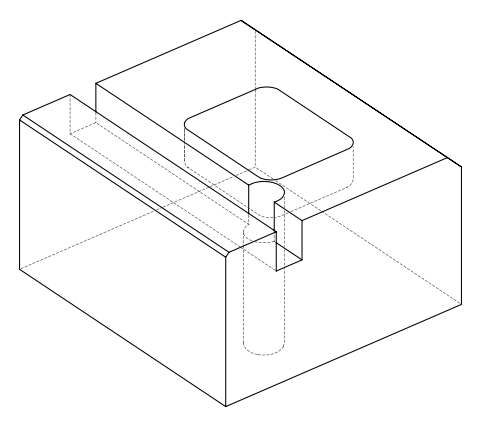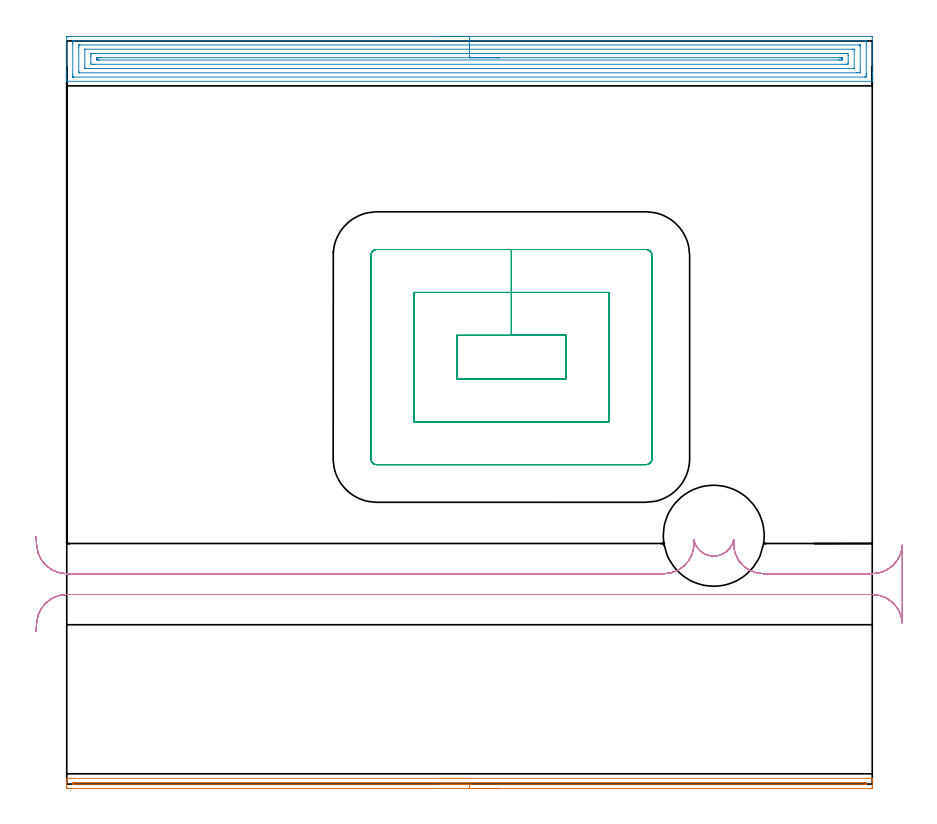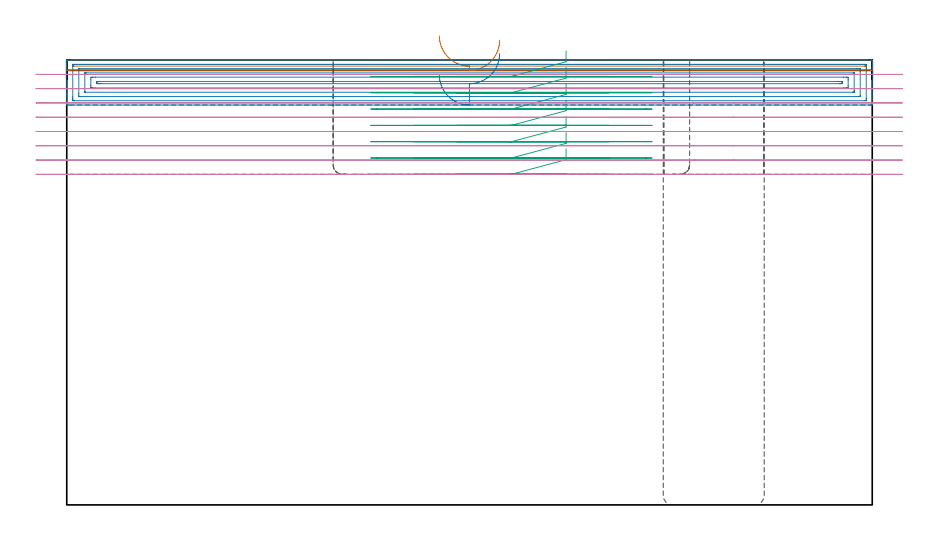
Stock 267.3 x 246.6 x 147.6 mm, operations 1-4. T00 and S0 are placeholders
(PLAN: 5 operations, 3 tool changes, 47.9 min)
(1 AREA_MILL | FG_CHAMFER_SURFACE | UGT0205_001 | 4.42 min | 1550 mm3)
(2 AREA_MILL_1 | FG_CHAMFER_SURFACE_1 | UGT0205_001 | 13.05 min | 29717 mm3)
(3 MILL_RECTANGULAR_POCKET | POCKET_RECTANGULAR_STRAIGHT | NXT0201_007 | Follow Part, ap 6.25, ae 75% | 10.36 min | 424486 mm3)
(4 MILL_RECTANGULAR_SLOT | SLOT_RECTANGULAR | UGT0201_094 | Follow Part, ap 5, ae 75% | 10.47 min | 284742 mm3)
(5 MILL_THROUGH_HOLE_FROM_SOLID_MATERIAL | STEP1HOLE | NXT0201_007 | Circular | 9.66 min | 104097 mm3)
(TOOL UGT0205_001 | Chamfer Mill 20 x 3 x 45 deg. | D20 FL50 Z2)
(TOOL NXT0201_007 | ENDMILL 25mm [R216.25-25050GCK54P 1620] | D25 R3 FL54 Z5)
(TOOL UGT0201_094 | End mill 20 mm | D20 FL38 Z4)
(OP 1 AREA_MILL)
G17 G21 G94 G90
T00 M6
G54
G17 G0 G90 X143.65 Y-1.5 S1061 M3
G43 Z157.6 H0
Z154.2
G94 G1 X143.612 Z153.328 F250.
X143.498 Z152.463
X143.309 Z151.612
X143.047 Z150.78
X142.713 Z149.974
X142.31 Z149.2
X141.841 Z148.464
X141.31 Z147.772
X140.721 Z147.129
X140.078 Z146.54
X139.386 Z146.008
X138.65 Z145.54
X137.876 Z145.137
X137.07 Z144.803
X136.238 Z144.541
X135.386 Z144.352
X134.522 Z144.238
X133.65 Z144.2
X0.611
X0.223 Y-1.496 Z144.201
X0.01 Y-1.491 Z144.204
X0. Y-1.115 Z144.579
Y-0.562 Z145.135
Y-0.238 Z145.458
Y0.315 Z146.011
Y0.638 Z146.333
Y1.286 Z146.985
Y1.616 Z147.315
X0.002 Y1.76 Z147.452
X0.01 Y1.898 Z147.588
X0.165 Y1.9 Z147.6
X267.135
X267.29 Y1.898 Z147.588
X267.298 Y1.76 Z147.452
X267.3 Y1.616 Z147.315
Y1.286 Z146.985
Y0.638 Z146.333
Y-0.562 Z145.134
X267.295 Y-1.115 Z144.579
X267.29 Y-1.491 Z144.204
X267.076 Y-1.496 Z144.201
X266.689 Y-1.5 Z144.2
X133.65
Y-0.086 Z145.614
X2.397 Y-0.085 Z145.615
X2.24 Y-0.084 Z145.616
X2.047 Y-0.079 Z145.621
X2.009 Y-0.077 Z145.623
X2.005 Y-0.05 Z145.65
X2.003 Y-0.02 Z145.68
X2.002 Y0.149 Z145.849
X2.01 Y0.461 Z146.161
X2.022 Y0.48 Z146.18
X2.036 Y0.482 Z146.182
X2.077 Y0.484 Z146.184
X2.161 Y0.485 Z146.185
X2.328 Y0.486 Z146.186
X264.903 Y0.485 Z146.185
X265.06 Y0.484 Z146.184
X265.252 Y0.479 Z146.179
X265.291 Y0.477 Z146.177
X265.295 Y0.45 Z146.15
X265.297 Y0.42 Z146.12
X265.299 Y0.249 Z145.949
X265.296 Y0.005 Z145.705
X265.293 Y-0.059 Z145.641
X265.29 Y-0.077 Z145.623
X265.265 Y-0.08 Z145.62
X265.194 Y-0.082 Z145.618
X264.903 Y-0.085 Z145.615
X264.747 Y-0.086 Z145.614
X133.65
X132.778 Z145.652
X131.913 Z145.766
X131.062 Z145.955
X130.23 Z146.217
X129.424 Z146.551
X128.65 Z146.954
X127.914 Z147.423
X127.222 Z147.954
X126.579 Z148.543
X125.99 Z149.186
X125.458 Z149.878
X124.99 Z150.614
X124.587 Z151.388
X124.253 Z152.194
X123.991 Z153.026
X123.802 Z153.878
X123.688 Z154.743
X123.65 Z155.614
G0 Z157.6
M5
M2
(OP 2 AREA_MILL_1)
G17 G21 G94 G90
T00 M6
G54
G17 G0 G90 X123.65 Y248.1 S1061 M3
G43 Z157.6 H0
Z142.7
G94 G1 X123.688 Z141.828 F250.
X123.802 Z140.964
X123.991 Z140.112
X124.253 Z139.28
X124.587 Z138.474
X124.99 Z137.7
X125.458 Z136.964
X125.99 Z136.272
X126.579 Z135.629
X127.222 Z135.04
X127.914 Z134.509
X128.65 Z134.04
X129.424 Z133.637
X130.23 Z133.303
X131.062 Z133.041
X131.913 Z132.852
X132.778 Z132.738
X133.65 Z132.7
X266.689
X267.162 Y248.095 Z132.703
X267.29 Y248.092 Z132.706
X267.3 Y247.959 Z132.838
Y236.255 Z144.539
Y235.701 Z145.096
Y235.376 Z145.42
Y234.821 Z145.975
Y234.497 Z146.298
X267.299 Y233.508 Z147.292
X267.29 Y233.206 Z147.593
X267.135 Y233.2 Z147.6
X0.165
X0.01 Y233.206 Z147.593
X0. Y233.509 Z147.291
Y233.847 Z146.952
Y234.497 Z146.298
Y235.7 Z145.096
Y236.255 Z144.539
Y244.467 Z136.33
Y247.682 Z133.115
X0.003 Y247.962 Z132.835
X0.01 Y248.092 Z132.706
X0.142 Y248.099 Z132.699
X0.611 Y248.1 Z132.7
X133.65
Y246.686 Z134.114
X264.903 Y246.685 Z134.115
X265.023
X265.261 Y246.68 Z134.12
X265.285 Y246.679 Z134.121
X265.29 Y246.665 Z134.135
X265.296 Y246.635 Z134.165
X265.298 Y246.605 Z134.195
X265.3 Y246.412 Z134.388
Y245.924 Z134.876
Y235.864 Z144.936
X265.298 Y235.376 Z145.424
X265.294 Y234.991 Z145.809
X265.28 Y234.621 Z146.179
X264.903 Y234.616 Z146.184
X264.783 Y234.615 Z146.185
X2.397
X2.277
X2.039 Y234.62 Z146.18
X2.015 Y234.621 Z146.179
X2.01 Y234.635 Z146.165
X2.004 Y234.665 Z146.135
X2.002 Y234.695 Z146.105
X2. Y234.887 Z145.913
Y235.376 Z145.424
Y245.436 Z135.364
X2.002 Y245.924 Z134.876
X2.006 Y246.309 Z134.491
X2.02 Y246.679 Z134.121
X2.397 Y246.684 Z134.116
X2.517 Y246.685 Z134.115
X133.65 Y246.686 Z134.114
Y245.272 Z135.528
X262.888 Y245.271 Z135.529
X263.117 Y245.269 Z135.531
X263.231 Y245.267 Z135.533
X263.281 Y245.265 Z135.535
X263.292 Y245.217 Z135.583
X263.297 Y245.045 Z135.755
X263.299 Y244.866 Z135.934
X263.3 Y236.954 Z143.846
X263.295 Y236.255 Z144.545
X263.292 Y236.083 Z144.717
X263.281 Y236.035 Z144.765
X263.231 Y236.033 Z144.767
X263.117 Y236.031 Z144.769
X262.454 Y236.029 Z144.771
X262.224
X4.183
X4.106 Y236.03 Z144.77
X4.046 Y236.033 Z144.767
X4.014 Y236.035 Z144.765
X4.01 Y236.075 Z144.725
X4.004 Y236.255 Z144.545
X4.001 Y236.434 Z144.366
X4. Y244.346 Z136.454
X4.005 Y245.045 Z135.755
X4.008 Y245.217 Z135.583
X4.019 Y245.265 Z135.535
X4.068 Y245.267 Z135.533
X4.183 Y245.269 Z135.531
X4.412 Y245.271 Z135.529
X133.65 Y245.272 Z135.528
Y243.857 Z136.943
X260.753
X261.168 Y243.855 Z136.945
X261.255 Y243.853 Z136.947
X261.287 Y243.851 Z136.949
X261.291 Y243.81 Z136.99
X261.295 Y243.712 Z137.088
X261.3 Y243.318 Z137.482
X261.299 Y237.589 Z143.211
X261.297 Y237.483 Z143.317
X261.294 Y237.457 Z143.343
X261.29 Y237.45 Z143.35
X261.279 Y237.448 Z143.352
X261.211 Y237.445 Z143.355
X261.017 Y237.443 Z143.357
X6.547
X6.132 Y237.445 Z143.355
X6.045 Y237.448 Z143.352
X6.013 Y237.449 Z143.351
X6.009 Y237.49 Z143.31
X6.005 Y237.588 Z143.212
X6. Y237.982 Z142.818
X6.001 Y243.711 Z137.089
X6.003 Y243.817 Z136.983
X6.006 Y243.843 Z136.957
X6.01 Y243.85 Z136.95
X6.02 Y243.852 Z136.948
X6.089 Y243.855 Z136.945
X6.283 Y243.857 Z136.943
X133.65
Y242.443 Z138.357
X257.724
X258.618 Y242.442 Z138.358
X258.653 Y242.441 Z138.359
X259.29 Y242.408 Z138.392
X259.299 Y241.772 Z139.028
Y239.771 Z141.029
X259.297 Y239.137 Z141.663
X259.29 Y238.892 Z141.908
X258.686 Y238.859 Z141.941
X258.653 Y238.858 Z141.942
X257.795 Y238.857 Z141.943
X9.576
X8.682 Y238.858 Z141.942
X8.647 Y238.859 Z141.941
X8.01 Y238.892 Z141.908
X8.001 Y239.528 Z141.272
X8. Y241.529 Z139.271
X8.003 Y242.163 Z138.637
X8.01 Y242.408 Z138.392
X8.614 Y242.441 Z138.359
X8.647 Y242.442 Z138.358
X9.505 Y242.443 Z138.357
X133.65
Y241.029 Z139.771
X256.482
X256.867 Y241.026 Z139.774
X257.251 Y241.022 Z139.778
X257.29 Y241.02 Z139.78
X257.294 Y240.981 Z139.819
X257.298 Y240.906 Z139.894
X257.3 Y240.792 Z140.008
Y240.65 Z140.15
X257.297 Y240.437 Z140.363
X257.294 Y240.331 Z140.469
X257.29 Y240.283 Z140.517
X257.245 Y240.278 Z140.522
X256.867 Y240.274 Z140.526
X256.359 Y240.271 Z140.529
X255.974
X10.817 Y240.272 Z140.528
X10.433 Y240.274 Z140.526
X10.049 Y240.278 Z140.522
X10.01 Y240.28 Z140.52
X10.006 Y240.319 Z140.481
X10.002 Y240.394 Z140.406
X10. Y240.508 Z140.292
Y240.65 Z140.15
X10.002 Y240.863 Z139.937
X10.006 Y240.969 Z139.831
X10.01 Y241.017 Z139.783
X10.055 Y241.023 Z139.777
X10.433 Y241.026 Z139.774
X10.941 Y241.029 Z139.771
X11.326
X133.65
X134.522 Z139.809
X135.386 Z139.923
X136.238 Z140.112
X137.07 Z140.374
X137.876 Z140.708
X138.65 Z141.111
X139.386 Z141.58
X140.078 Z142.111
X140.721 Z142.7
X141.31 Z143.343
X141.841 Z144.035
X142.31 Z144.771
X142.713 Z145.545
X143.047 Z146.351
X143.309 Z147.183
X143.498 Z148.035
X143.612 Z148.9
X143.65 Z149.771
G0 Z157.6
M5
M2
(OP 3 MILL_RECTANGULAR_POCKET)
G17 G21 G94 G90
T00 M6
G54
G17 G0 G90 X165.7 Y135.648 S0 M3
G43 Z157.6 H1
Z150.6
G94 G1 Y148.9 Z147.049 F250.
X147.55 Z142.186
X129.4 F500.
Y134.5
X165.7
Y148.9
X147.55
Y163.15
X115.15
Y120.25
X179.95
Y163.15
X147.55
Y177.4
X102.9
G3 X100.9 Y175.4 R2.
G1 Y108.
G3 X102.9 Y106. R2.
G1 X192.2
G3 X194.2 Y108. R2.
G1 Y175.4
G3 X192.2 Y177.4 R2.
G1 X147.55
X146.55
G0 X165.7 Y135.648 Z145.186
G1 Y148.9 Z141.635 F250.
X147.55 Z136.771
X129.4 F500.
Y134.5
X165.7
Y148.9
X147.55
Y163.15
X115.15
Y120.25
X179.95
Y163.15
X147.55
Y177.4
X102.9
G3 X100.9 Y175.4 R2.
G1 Y108.
G3 X102.9 Y106. R2.
G1 X192.2
G3 X194.2 Y108. R2.
G1 Y175.4
G3 X192.2 Y177.4 R2.
G1 X147.55
X146.55
G0 X165.7 Y135.648 Z139.771
G1 Y148.9 Z136.22 F250.
X147.55 Z131.357
X129.4 F500.
Y134.5
X165.7
Y148.9
X147.55
Y163.15
X115.15
Y120.25
X179.95
Y163.15
X147.55
Y177.4
X102.9
G3 X100.9 Y175.4 R2.
G1 Y108.
G3 X102.9 Y106. R2.
G1 X192.2
G3 X194.2 Y108. R2.
G1 Y175.4
G3 X192.2 Y177.4 R2.
G1 X147.55
X146.55
G0 X165.7 Y135.648 Z134.357
G1 Y148.9 Z130.806 F250.
X147.55 Z125.943
X129.4 F500.
Y134.5
X165.7
Y148.9
X147.55
Y163.15
X115.15
Y120.25
X179.95
Y163.15
X147.55
Y177.4
X102.9
G3 X100.9 Y175.4 R2.
G1 Y108.
G3 X102.9 Y106. R2.
G1 X192.2
G3 X194.2 Y108. R2.
G1 Y175.4
G3 X192.2 Y177.4 R2.
G1 X147.55
X146.55
G0 X165.7 Y135.648 Z128.943
G1 Y148.9 Z125.392 F250.
X147.55 Z120.529
X129.4 F500.
Y134.5
X165.7
Y148.9
X147.55
Y163.15
X115.15
Y120.25
X179.95
Y163.15
X147.55
Y177.4
X102.9
G3 X100.9 Y175.4 R2.
G1 Y108.
G3 X102.9 Y106. R2.
G1 X192.2
G3 X194.2 Y108. R2.
G1 Y175.4
G3 X192.2 Y177.4 R2.
G1 X147.55
X146.55
G0 X165.7 Y135.648 Z123.529
G1 Y148.9 Z119.978 F250.
X147.55 Z115.114
X129.4 F500.
Y134.5
X165.7
Y148.9
X147.55
Y163.15
X115.15
Y120.25
X179.95
Y163.15
X147.55
Y177.4
X102.9
G3 X100.9 Y175.4 R2.
G1 Y108.
G3 X102.9 Y106. R2.
G1 X192.2
G3 X194.2 Y108. R2.
G1 Y175.4
G3 X192.2 Y177.4 R2.
G1 X147.55
X146.55
G0 X165.7 Y135.648 Z118.114
G1 Y148.9 Z114.563 F250.
X147.55 Z109.7
X129.4 F500.
Y134.5
X165.7
Y148.9
X147.55
Y163.15
X115.15
Y120.25
X179.95
Y163.15
X147.55
Y177.4
X102.9
G3 X100.9 Y175.4 R2.
G1 Y108.
G3 X102.9 Y106. R2.
G1 X192.2
G3 X194.2 Y108. R2.
G1 Y175.4
G3 X192.2 Y177.4 R2.
G1 X147.55
X146.55
G0 Z157.6
M5
M2
(OP 4 MILL_RECTANGULAR_SLOT)
G17 G21 G94 G90
T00 M6
G54
G17 G0 G90 X-10.202 Y50.683 S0 M3
G43 Z157.6 H0
Z142.862
G94 G1 X-9.97 Y53.674 F250.
G2 X0. Y62.9 R10. F500.
G1 X267.3
G2 X277.29 Y53.347 R10.
G1 Y79.353
G2 X267.3 Y69.8 R10.
G1 X231.247
G2 X221.328 Y81.071 R10.
G1 X221.318 Y81.073
G2 X208.082 Y81.073 R6.75
G1 X208.072 Y81.071
G2 X198.153 Y69.8 R10.
G1 X0.
G2 X-9.97 Y79.026 R10.
G1 X-10.202 Y82.017 F250.
G0 Y50.683 Z138.125
G1 X-9.97 Y53.674
G2 X0. Y62.9 R10. F500.
G1 X267.3
G2 X277.29 Y53.347 R10.
G1 Y79.353
G2 X267.3 Y69.8 R10.
G1 X231.247
G2 X221.328 Y81.071 R10.
G1 X221.318 Y81.073
G2 X208.082 Y81.073 R6.75
G1 X208.072 Y81.071
G2 X198.153 Y69.8 R10.
G1 X0.
G2 X-9.97 Y79.026 R10.
G1 X-10.202 Y82.017 F250.
G0 Y50.683 Z133.387
G1 X-9.97 Y53.674
G2 X0. Y62.9 R10. F500.
G1 X267.3
G2 X277.29 Y53.347 R10.
G1 Y79.353
G2 X267.3 Y69.8 R10.
G1 X231.247
G2 X221.328 Y81.071 R10.
G1 X221.318 Y81.073
G2 X208.082 Y81.073 R6.75
G1 X208.072 Y81.071
G2 X198.153 Y69.8 R10.
G1 X0.
G2 X-9.97 Y79.026 R10.
G1 X-10.202 Y82.017 F250.
G0 Y50.683 Z128.65
G1 X-9.97 Y53.674
G2 X0. Y62.9 R10. F500.
G1 X267.3
G2 X277.29 Y53.347 R10.
G1 Y79.353
G2 X267.3 Y69.8 R10.
G1 X231.247
G2 X221.328 Y81.071 R10.
G1 X221.318 Y81.073
G2 X208.082 Y81.073 R6.75
G1 X208.072 Y81.071
G2 X198.153 Y69.8 R10.
G1 X0.
G2 X-9.97 Y79.026 R10.
G1 X-10.202 Y82.017 F250.
G0 Y50.683 Z123.912
G1 X-9.97 Y53.674
G2 X0. Y62.9 R10. F500.
G1 X267.3
G2 X277.29 Y53.347 R10.
G1 Y79.353
G2 X267.3 Y69.8 R10.
G1 X231.247
G2 X221.328 Y81.071 R10.
G1 X221.318 Y81.073
G2 X208.082 Y81.073 R6.75
G1 X208.072 Y81.071
G2 X198.153 Y69.8 R10.
G1 X0.
G2 X-9.97 Y79.026 R10.
G1 X-10.202 Y82.017 F250.
G0 Y50.683 Z119.175
G1 X-9.97 Y53.674
G2 X0. Y62.9 R10. F500.
G1 X267.3
G2 X277.29 Y53.347 R10.
G1 Y79.353
G2 X267.3 Y69.8 R10.
G1 X231.247
G2 X221.328 Y81.071 R10.
G1 X221.318 Y81.073
G2 X208.082 Y81.073 R6.75
G1 X208.072 Y81.071
G2 X198.153 Y69.8 R10.
G1 X0.
G2 X-9.97 Y79.026 R10.
G1 X-10.202 Y82.017 F250.
G0 Y50.683 Z114.437
G1 X-9.97 Y53.674
G2 X0. Y62.9 R10. F500.
G1 X267.3
G2 X277.29 Y53.347 R10.
G1 Y79.353
G2 X267.3 Y69.8 R10.
G1 X231.247
G2 X221.328 Y81.071 R10.
G1 X221.318 Y81.073
G2 X208.082 Y81.073 R6.75
G1 X208.072 Y81.071
G2 X198.153 Y69.8 R10.
G1 X0.
G2 X-9.97 Y79.026 R10.
G1 X-10.202 Y82.017 F250.
G0 Y50.683 Z109.7
G1 X-9.97 Y53.674
G2 X0. Y62.9 R10. F500.
G1 X267.3
G2 X277.29 Y53.347 R10.
G1 Y79.353
G2 X267.3 Y69.8 R10.
G1 X231.247
G2 X221.328 Y81.071 R10.
G1 X221.318 Y81.073
G2 X208.082 Y81.073 R6.75
G1 X208.072 Y81.071
G2 X198.153 Y69.8 R10.
G1 X0.
G2 X-9.97 Y79.026 R10.
G1 X-10.202 Y82.017 F250.
G0 Z157.6
M5
M2
